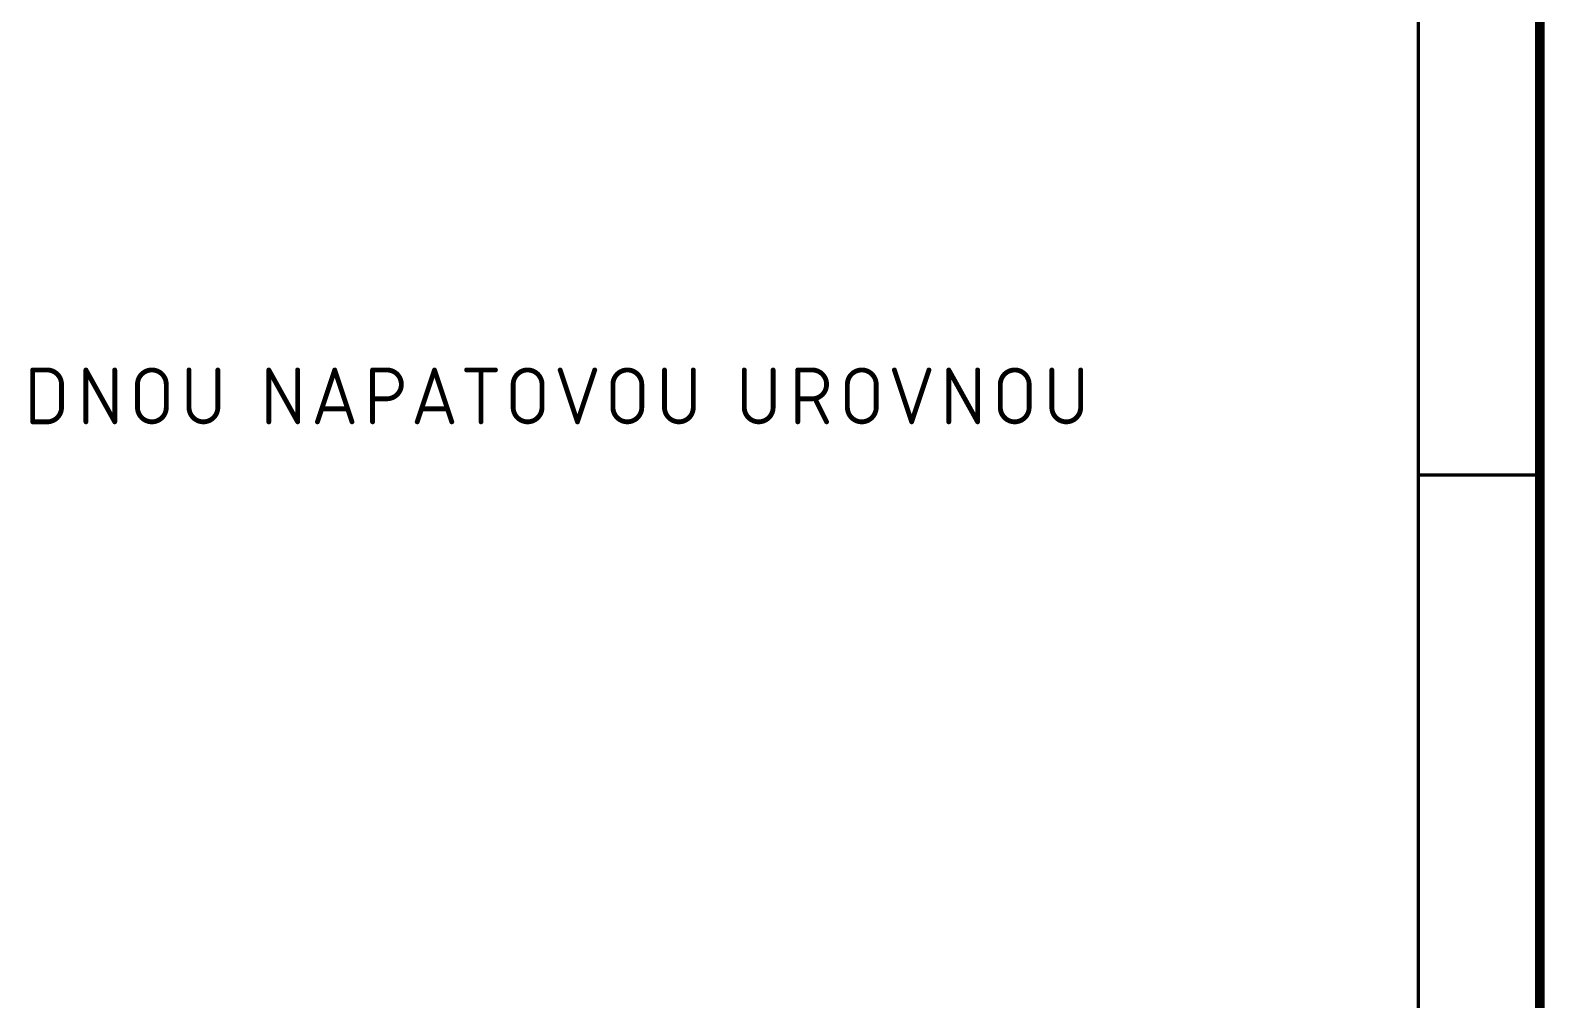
# Model space of a CAD drawing. Extents: x -165 to 95, y -26 to 154.
# Drawn here: x 47.94 to 95.4, y 4.83 to 35.21 of the extents above; entities that cross this region are included whole.
import ezdxf

# ---------------------------------------------------------------- set-up
doc = ezdxf.new("R2010")
doc.units = 0
doc.layers.add('94', color=14, linetype='CONTINUOUS')

msp = doc.modelspace()

# ---------------------------------------------------------------- linework, layer by layer
at = {"layer": '94'}
for points, const_width in [([(95.25, -25.4), (95.25, 153.67)], 0.3), ([(91.44, -21.59), (91.44, 149.86)], 0.1), ([(48.0142, 22.9362), (48.0142, 24.5618)], 0.1524), ([(48.0142, 24.5618), (48.4658, 24.5618)], 0.1524), ([(49.6816, 22.9362), (49.6816, 24.5618)], 0.1524), ([(49.6816, 24.5618), (50.5847, 22.9362)], 0.1524), ([(50.5847, 22.9362), (50.5847, 24.5618)], 0.1524), ([(52.912, 24.5618), (52.912, 23.3878)], 0.1524), ([(53.8151, 23.3878), (53.8151, 24.5618)], 0.1524), ([(55.413, 22.9362), (55.413, 24.5618)], 0.1524), ([(55.413, 24.5618), (56.3161, 22.9362)], 0.1524), ([(56.3161, 22.9362), (56.3161, 24.5618)], 0.1524), ([(56.9379, 22.9362), (57.4798, 24.5618)], 0.1524), ([(57.4798, 24.5618), (58.0217, 22.9362)], 0.1524), ([(58.6646, 22.9362), (58.6646, 24.5618)], 0.1524), ([(58.6646, 24.5618), (59.1161, 24.5618)], 0.1524), ([(60.0642, 22.9362), (60.606, 24.5618)], 0.1524), ([(60.606, 24.5618), (61.1479, 22.9362)], 0.1524), ([(61.6134, 24.5618), (62.5165, 24.5618)], 0.1524), ([(62.065, 22.9362), (62.065, 24.5618)], 0.1524), ([(64.5451, 24.5618), (65.087, 22.9362)], 0.1524), ([(65.087, 22.9362), (65.6289, 24.5618)], 0.1524), ([(67.8138, 24.5618), (67.8138, 23.3878)], 0.1524), ([(68.7169, 23.3878), (68.7169, 24.5618)], 0.1524), ([(70.3148, 24.5618), (70.3148, 23.3878)], 0.1524), ([(71.2179, 23.3878), (71.2179, 24.5618)], 0.1524), ([(71.9913, 22.9362), (71.9913, 24.5618)], 0.1524), ([(71.9913, 24.5618), (72.4428, 24.5618)], 0.1524), ([(75.0181, 24.5618), (75.5599, 22.9362)], 0.1524), ([(75.5599, 22.9362), (76.1018, 24.5618)], 0.1524), ([(76.7236, 22.9362), (76.7236, 24.5618)], 0.1524), ([(76.7236, 24.5618), (77.6267, 22.9362)], 0.1524), ([(77.6267, 22.9362), (77.6267, 24.5618)], 0.1524), ([(79.9541, 24.5618), (79.9541, 23.3878)], 0.1524), ([(80.8572, 23.3878), (80.8572, 24.5618)], 0.1524), ([(48.9173, 24.1102), (48.9173, 23.3878)], 0.1524), ([(51.2968, 23.3878), (51.2968, 24.1102)], 0.1524), ([(52.1999, 24.1102), (52.1999, 23.3878)], 0.1524), ([(59.1161, 23.6587), (58.6646, 23.6587)], 0.1524), ([(63.0723, 23.3878), (63.0723, 24.1102)], 0.1524), ([(63.9754, 24.1102), (63.9754, 23.3878)], 0.1524), ([(66.1986, 23.3878), (66.1986, 24.1102)], 0.1524), ([(67.1017, 24.1102), (67.1017, 23.3878)], 0.1524), ([(72.4428, 23.6587), (71.9913, 23.6587)], 0.1524), ([(72.8944, 22.9362), (72.5331, 23.6587)], 0.1524), ([(73.5452, 23.3878), (73.5452, 24.1102)], 0.1524), ([(74.4484, 24.1102), (74.4484, 23.3878)], 0.1524), ([(78.3388, 23.3878), (78.3388, 24.1102)], 0.1524), ([(79.2419, 24.1102), (79.2419, 23.3878)], 0.1524), ([(57.8862, 23.3426), (57.0734, 23.3426)], 0.1524), ([(61.0124, 23.3426), (60.1996, 23.3426)], 0.1524), ([(48.4658, 22.9362), (48.0142, 22.9362)], 0.1524), ([(95.25, 21.2725), (91.44, 21.2725)], 0.1)]:
    msp.add_lwpolyline(points, dxfattribs=dict(at, const_width=const_width))
for points, const_width in [([(48.0523, 24.5618, 1), (47.9761, 24.5618)], 0.0762), ([(48.0142, 24.5999, 1), (48.0142, 24.5237)], 0.0762), ([(48.9173, 24.1102, 0.4142), (48.4658, 24.5618)], 0.1524), ([(48.4658, 24.5999, 1), (48.4658, 24.5237)], 0.0762), ([(48.4658, 24.5237, 1), (48.4658, 24.5999)], 0.0762), ([(49.7149, 24.5803, 1), (49.6482, 24.5433)], 0.0762), ([(49.7197, 24.5618, 1), (49.6435, 24.5618)], 0.0762), ([(50.6228, 24.5618, 1), (50.5466, 24.5618)], 0.0762), ([(52.1999, 24.1102, 1), (51.2968, 24.1102)], 0.1524), ([(52.9501, 24.5618, 1), (52.8739, 24.5618)], 0.0762), ([(53.8532, 24.5618, 1), (53.777, 24.5618)], 0.0762), ([(55.4511, 24.5618, 1), (55.3749, 24.5618)], 0.0762), ([(55.4463, 24.5803, 1), (55.3797, 24.5433)], 0.0762), ([(56.3542, 24.5618, 1), (56.278, 24.5618)], 0.0762), ([(57.5159, 24.5738, 1), (57.4436, 24.5498)], 0.0762), ([(57.5159, 24.5498, 1), (57.4436, 24.5738)], 0.0762), ([(58.7027, 24.5618, 1), (58.6265, 24.5618)], 0.0762), ([(58.6646, 24.5999, 1), (58.6646, 24.5237)], 0.0762), ([(59.1161, 23.6587, 1), (59.1161, 24.5618)], 0.1524), ([(59.1161, 24.5999, 1), (59.1161, 24.5237)], 0.0762), ([(59.1161, 24.5237, 1), (59.1161, 24.5999)], 0.0762), ([(60.6422, 24.5738, 1), (60.5699, 24.5498)], 0.0762), ([(60.6422, 24.5498, 1), (60.5699, 24.5738)], 0.0762), ([(61.6134, 24.5999, 1), (61.6134, 24.5237)], 0.0762), ([(62.1031, 24.5618, 1), (62.0269, 24.5618)], 0.0762), ([(62.5165, 24.5237, 1), (62.5165, 24.5999)], 0.0762), ([(63.9754, 24.1102, 1), (63.0723, 24.1102)], 0.1524), ([(64.5813, 24.5738, 1), (64.509, 24.5498)], 0.0762), ([(65.665, 24.5498, 1), (65.5927, 24.5738)], 0.0762), ([(67.1017, 24.1102, 1), (66.1986, 24.1102)], 0.1524), ([(67.8519, 24.5618, 1), (67.7757, 24.5618)], 0.0762), ([(68.755, 24.5618, 1), (68.6788, 24.5618)], 0.0762), ([(70.3529, 24.5618, 1), (70.2767, 24.5618)], 0.0762), ([(71.256, 24.5618, 1), (71.1798, 24.5618)], 0.0762), ([(72.0294, 24.5618, 1), (71.9532, 24.5618)], 0.0762), ([(71.9913, 24.5999, 1), (71.9913, 24.5237)], 0.0762), ([(72.4428, 23.6587, 1), (72.4428, 24.5618)], 0.1524), ([(72.4428, 24.5999, 1), (72.4428, 24.5237)], 0.0762), ([(72.4428, 24.5237, 1), (72.4428, 24.5999)], 0.0762), ([(74.4484, 24.1102, 1), (73.5452, 24.1102)], 0.1524), ([(75.0542, 24.5738, 1), (74.9819, 24.5498)], 0.0762), ([(76.1379, 24.5498, 1), (76.0656, 24.5738)], 0.0762), ([(76.7617, 24.5618, 1), (76.6855, 24.5618)], 0.0762), ([(76.7569, 24.5803, 1), (76.6903, 24.5433)], 0.0762), ([(77.6648, 24.5618, 1), (77.5886, 24.5618)], 0.0762), ([(79.2419, 24.1102, 1), (78.3388, 24.1102)], 0.1524), ([(79.9922, 24.5618, 1), (79.916, 24.5618)], 0.0762), ([(80.8953, 24.5618, 1), (80.8191, 24.5618)], 0.0762), ([(48.9554, 24.1102, 1), (48.8792, 24.1102)], 0.0762), ([(48.8792, 24.1102, 1), (48.9554, 24.1102)], 0.0762), ([(51.3349, 24.1102, 1), (51.2587, 24.1102)], 0.0762), ([(51.2587, 24.1102, 1), (51.3349, 24.1102)], 0.0762), ([(52.238, 24.1102, 1), (52.1618, 24.1102)], 0.0762), ([(52.1618, 24.1102, 1), (52.238, 24.1102)], 0.0762), ([(58.6646, 23.6968, 1), (58.6646, 23.6206)], 0.0762), ([(59.1161, 23.6968, 1), (59.1161, 23.6206)], 0.0762), ([(59.1161, 23.6206, 1), (59.1161, 23.6968)], 0.0762), ([(63.1104, 24.1102, 1), (63.0342, 24.1102)], 0.0762), ([(63.0342, 24.1102, 1), (63.1104, 24.1102)], 0.0762), ([(64.0135, 24.1102, 1), (63.9373, 24.1102)], 0.0762), ([(63.9373, 24.1102, 1), (64.0135, 24.1102)], 0.0762), ([(66.2367, 24.1102, 1), (66.1605, 24.1102)], 0.0762), ([(66.1605, 24.1102, 1), (66.2367, 24.1102)], 0.0762), ([(67.1398, 24.1102, 1), (67.0636, 24.1102)], 0.0762), ([(67.0636, 24.1102, 1), (67.1398, 24.1102)], 0.0762), ([(71.9913, 23.6968, 1), (71.9913, 23.6206)], 0.0762), ([(72.4428, 23.6968, 1), (72.4428, 23.6206)], 0.0762), ([(72.4428, 23.6206, 1), (72.4428, 23.6968)], 0.0762), ([(72.5672, 23.6757, 1), (72.4991, 23.6416)], 0.0762), ([(73.5833, 24.1102, 1), (73.5071, 24.1102)], 0.0762), ([(73.5071, 24.1102, 1), (73.5833, 24.1102)], 0.0762), ([(74.4865, 24.1102, 1), (74.4103, 24.1102)], 0.0762), ([(74.4103, 24.1102, 1), (74.4865, 24.1102)], 0.0762), ([(78.3769, 24.1102, 1), (78.3007, 24.1102)], 0.0762), ([(78.3007, 24.1102, 1), (78.3769, 24.1102)], 0.0762), ([(79.28, 24.1102, 1), (79.2038, 24.1102)], 0.0762), ([(79.2038, 24.1102, 1), (79.28, 24.1102)], 0.0762), ([(48.4658, 22.9362, 0.4142), (48.9173, 23.3878)], 0.1524), ([(48.9554, 23.3878, 1), (48.8792, 23.3878)], 0.0762), ([(48.8792, 23.3878, 1), (48.9554, 23.3878)], 0.0762), ([(51.2968, 23.3878, 1), (52.1999, 23.3878)], 0.1524), ([(51.3349, 23.3878, 1), (51.2587, 23.3878)], 0.0762), ([(51.2587, 23.3878, 1), (51.3349, 23.3878)], 0.0762), ([(52.238, 23.3878, 1), (52.1618, 23.3878)], 0.0762), ([(52.1618, 23.3878, 1), (52.238, 23.3878)], 0.0762), ([(52.912, 23.3878, 1), (53.8151, 23.3878)], 0.1524), ([(52.9501, 23.3878, 1), (52.8739, 23.3878)], 0.0762), ([(52.8739, 23.3878, 1), (52.9501, 23.3878)], 0.0762), ([(53.8532, 23.3878, 1), (53.777, 23.3878)], 0.0762), ([(53.777, 23.3878, 1), (53.8532, 23.3878)], 0.0762), ([(57.0734, 23.3807, 1), (57.0734, 23.3045)], 0.0762), ([(57.8862, 23.3045, 1), (57.8862, 23.3807)], 0.0762), ([(60.1996, 23.3807, 1), (60.1996, 23.3045)], 0.0762), ([(61.0124, 23.3045, 1), (61.0124, 23.3807)], 0.0762), ([(63.0723, 23.3878, 1), (63.9754, 23.3878)], 0.1524), ([(63.1104, 23.3878, 1), (63.0342, 23.3878)], 0.0762), ([(63.0342, 23.3878, 1), (63.1104, 23.3878)], 0.0762), ([(64.0135, 23.3878, 1), (63.9373, 23.3878)], 0.0762), ([(63.9373, 23.3878, 1), (64.0135, 23.3878)], 0.0762), ([(66.1986, 23.3878, 1), (67.1017, 23.3878)], 0.1524), ([(66.2367, 23.3878, 1), (66.1605, 23.3878)], 0.0762), ([(66.1605, 23.3878, 1), (66.2367, 23.3878)], 0.0762), ([(67.1398, 23.3878, 1), (67.0636, 23.3878)], 0.0762), ([(67.0636, 23.3878, 1), (67.1398, 23.3878)], 0.0762), ([(67.8138, 23.3878, 1), (68.7169, 23.3878)], 0.1524), ([(67.8519, 23.3878, 1), (67.7757, 23.3878)], 0.0762), ([(67.7757, 23.3878, 1), (67.8519, 23.3878)], 0.0762), ([(68.755, 23.3878, 1), (68.6788, 23.3878)], 0.0762), ([(68.6788, 23.3878, 1), (68.755, 23.3878)], 0.0762), ([(70.3148, 23.3878, 1), (71.2179, 23.3878)], 0.1524), ([(70.3529, 23.3878, 1), (70.2767, 23.3878)], 0.0762), ([(70.2767, 23.3878, 1), (70.3529, 23.3878)], 0.0762), ([(71.256, 23.3878, 1), (71.1798, 23.3878)], 0.0762), ([(71.1798, 23.3878, 1), (71.256, 23.3878)], 0.0762), ([(73.5452, 23.3878, 1), (74.4484, 23.3878)], 0.1524), ([(73.5833, 23.3878, 1), (73.5071, 23.3878)], 0.0762), ([(73.5071, 23.3878, 1), (73.5833, 23.3878)], 0.0762), ([(74.4865, 23.3878, 1), (74.4103, 23.3878)], 0.0762), ([(74.4103, 23.3878, 1), (74.4865, 23.3878)], 0.0762), ([(78.3388, 23.3878, 1), (79.2419, 23.3878)], 0.1524), ([(78.3769, 23.3878, 1), (78.3007, 23.3878)], 0.0762), ([(78.3007, 23.3878, 1), (78.3769, 23.3878)], 0.0762), ([(79.28, 23.3878, 1), (79.2038, 23.3878)], 0.0762), ([(79.2038, 23.3878, 1), (79.28, 23.3878)], 0.0762), ([(79.9541, 23.3878, 1), (80.8572, 23.3878)], 0.1524), ([(79.9922, 23.3878, 1), (79.916, 23.3878)], 0.0762), ([(79.916, 23.3878, 1), (79.9922, 23.3878)], 0.0762), ([(80.8953, 23.3878, 1), (80.8191, 23.3878)], 0.0762), ([(80.8191, 23.3878, 1), (80.8953, 23.3878)], 0.0762), ([(48.0142, 22.9743, 1), (48.0142, 22.8981)], 0.0762), ([(47.9761, 22.9362, 1), (48.0523, 22.9362)], 0.0762), ([(48.4658, 22.9743, 1), (48.4658, 22.8981)], 0.0762), ([(48.4658, 22.8981, 1), (48.4658, 22.9743)], 0.0762), ([(49.6435, 22.9362, 1), (49.7197, 22.9362)], 0.0762), ([(50.5466, 22.9362, 1), (50.6228, 22.9362)], 0.0762), ([(50.5514, 22.9177, 1), (50.618, 22.9547)], 0.0762), ([(55.3749, 22.9362, 1), (55.4511, 22.9362)], 0.0762), ([(56.278, 22.9362, 1), (56.3542, 22.9362)], 0.0762), ([(56.2828, 22.9177, 1), (56.3494, 22.9547)], 0.0762), ([(56.9018, 22.9482, 1), (56.9741, 22.9242)], 0.0762), ([(57.9855, 22.9242, 1), (58.0578, 22.9482)], 0.0762), ([(58.6265, 22.9362, 1), (58.7027, 22.9362)], 0.0762), ([(60.028, 22.9482, 1), (60.1003, 22.9242)], 0.0762), ([(61.1118, 22.9242, 1), (61.184, 22.9482)], 0.0762), ([(62.0269, 22.9362, 1), (62.1031, 22.9362)], 0.0762), ([(65.0508, 22.9482, 1), (65.1231, 22.9242)], 0.0762), ([(65.0508, 22.9242, 1), (65.1231, 22.9482)], 0.0762), ([(71.9532, 22.9362, 1), (72.0294, 22.9362)], 0.0762), ([(72.8603, 22.9192, 1), (72.9285, 22.9532)], 0.0762), ([(75.5238, 22.9482, 1), (75.5961, 22.9242)], 0.0762), ([(75.5238, 22.9242, 1), (75.5961, 22.9482)], 0.0762), ([(76.6855, 22.9362, 1), (76.7617, 22.9362)], 0.0762), ([(77.5886, 22.9362, 1), (77.6648, 22.9362)], 0.0762), ([(77.5934, 22.9177, 1), (77.66, 22.9547)], 0.0762), ([(91.44, 21.2975, 1), (91.44, 21.2475)], 0.05), ([(95.25, 21.2475, 1), (95.25, 21.2975)], 0.05)]:
    msp.add_lwpolyline(points, format="xyb", dxfattribs=dict(at, const_width=const_width))

doc.saveas('drawing.dxf')
